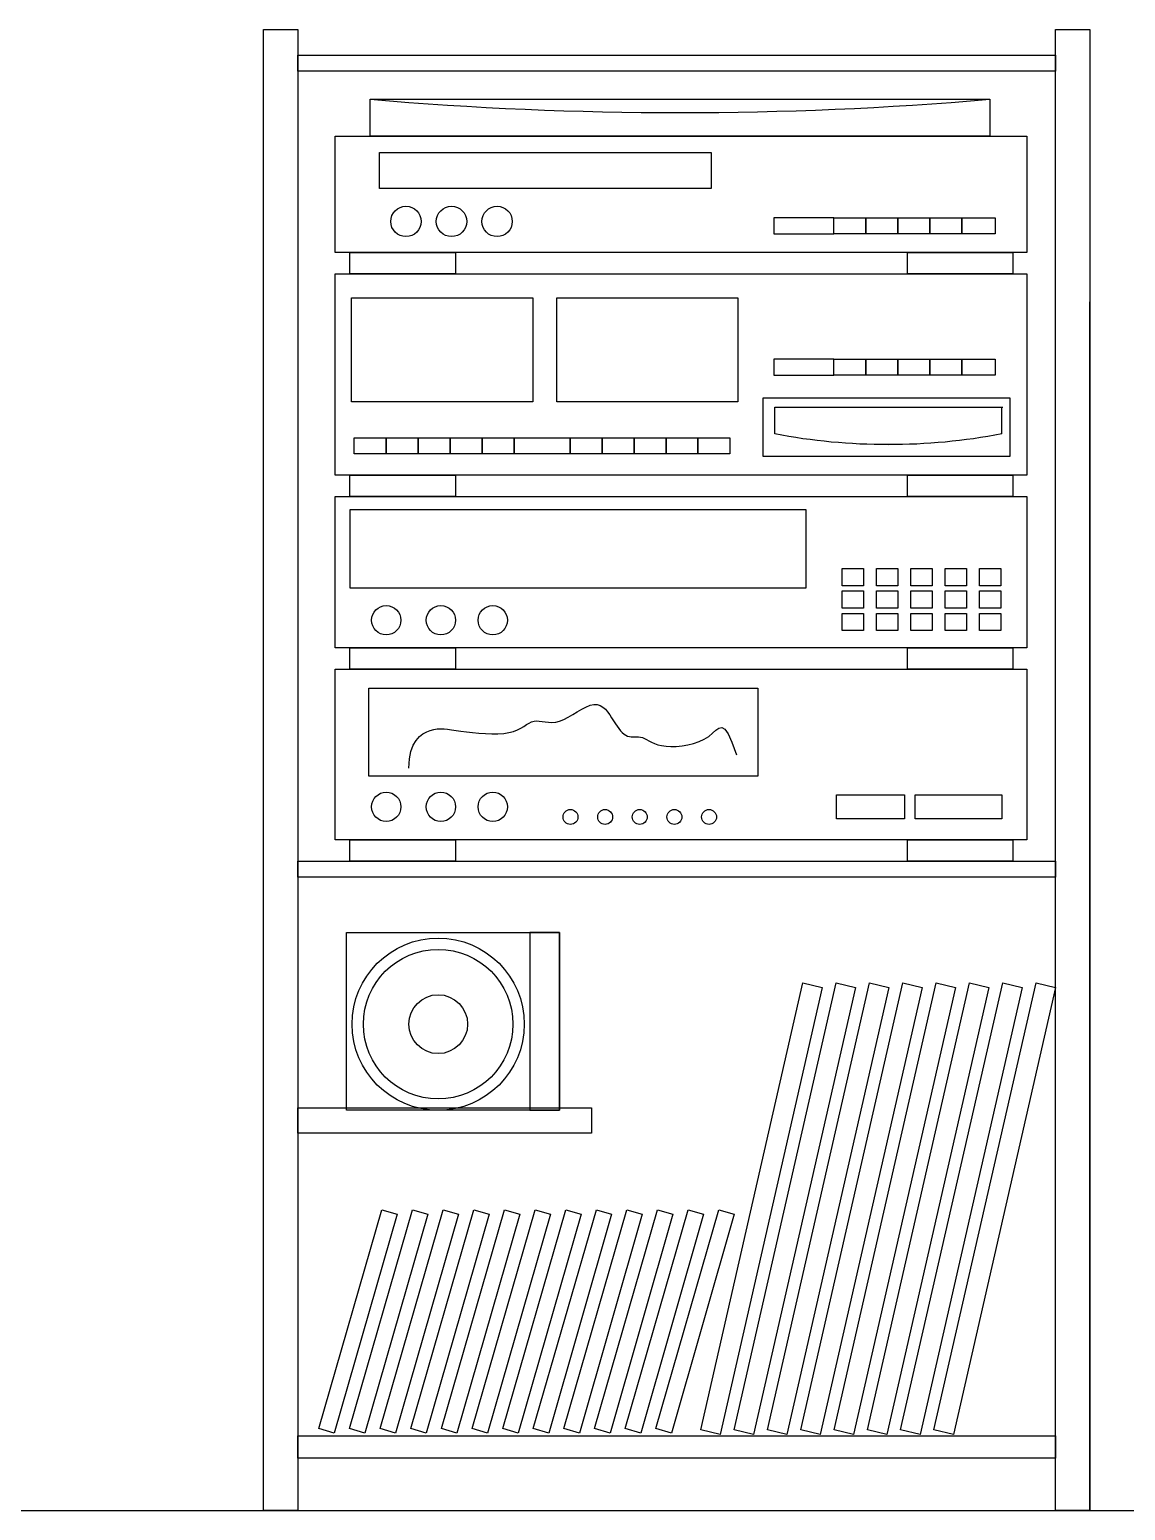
# Model space of a CAD drawing. Header units: inches. Extents: x 11.8 to 54.3, y 10.8 to 35.6.
# Drawn here: x 43.625 to 44.448, y 23.998 to 25.11 of the extents above; entities that cross this region are included whole.
import ezdxf

# ---------------------------------------------------------------- set-up
doc = ezdxf.new("R2010")
doc.units = ezdxf.units.IN
doc.header["$MEASUREMENT"] = 0
doc.layers.add('02', color=2, linetype='Continuous')
doc.layers.add('1', color=1, linetype='Continuous')

msp = doc.modelspace()

# ---------------------------------------------------------------- linework, layer by layer
at = {"layer": '02'}
for p, q in [((43.8009, 25.1095), (43.8265, 25.1095)), ((43.8009, 23.9983), (43.8009, 25.1095)), ((43.8265, 25.1095), (43.8265, 23.9983)), ((44.3953, 25.1095), (44.4209, 25.1095)), ((44.3953, 23.9983), (44.3953, 25.1095)), ((44.4209, 25.1095), (44.4209, 23.9983)), ((43.8265, 25.0903), (44.3953, 25.0903)), ((43.8265, 25.0783), (43.8265, 25.0903)), ((44.3953, 25.0903), (44.3953, 25.0783)), ((44.3953, 25.0783), (43.8265, 25.0783)), ((43.8809, 25.0573), (44.3459, 25.0573)), ((43.8809, 25.0295), (43.8809, 25.0573)), ((44.3459, 25.0573), (44.3459, 25.0295)), ((43.8545, 25.0295), (44.3737, 25.0295)), ((43.8545, 24.9423), (43.8545, 25.0295)), ((44.3459, 25.0295), (43.8809, 25.0295)), ((44.3737, 25.0295), (44.3737, 24.9423)), ((43.8879, 24.9903), (43.8879, 25.0173)), ((43.8879, 25.0173), (44.1369, 25.0173)), ((44.1369, 25.0173), (44.1369, 24.9903)), ((44.1369, 24.9903), (43.8879, 24.9903)), ((44.1839, 24.9683), (44.1839, 24.9563)), ((44.2289, 24.9683), (44.1839, 24.9683)), ((44.2289, 24.9563), (44.2289, 24.9683)), ((44.2289, 24.9563), (44.2289, 24.9683)), ((44.2289, 24.9683), (44.2529, 24.9683)), ((44.2529, 24.9683), (44.2529, 24.9563)), ((44.2529, 24.9563), (44.2529, 24.9683)), ((44.2529, 24.9683), (44.2769, 24.9683)), ((44.2769, 24.9683), (44.3009, 24.9683)), ((44.2769, 24.9683), (44.2769, 24.9563)), ((44.2769, 24.9563), (44.2769, 24.9683)), ((44.3009, 24.9683), (44.3009, 24.9563)), ((44.3009, 24.9563), (44.3009, 24.9683)), ((44.3009, 24.9683), (44.3249, 24.9683)), ((44.3249, 24.9683), (44.3249, 24.9563)), ((44.3249, 24.9563), (44.3249, 24.9683)), ((44.3249, 24.9683), (44.3499, 24.9683)), ((44.3499, 24.9683), (44.3499, 24.9563)), ((44.1839, 24.9563), (44.2289, 24.9563)), ((44.2529, 24.9563), (44.2289, 24.9563)), ((44.2769, 24.9563), (44.2529, 24.9563)), ((44.3009, 24.9563), (44.2769, 24.9563)), ((44.3249, 24.9563), (44.3009, 24.9563)), ((44.3499, 24.9563), (44.3249, 24.9563)), ((44.3737, 24.9423), (43.8545, 24.9423)), ((43.8657, 24.9263), (43.8657, 24.9423)), ((43.8657, 24.9423), (43.9449, 24.9423)), ((43.9449, 24.9423), (43.9449, 24.9263)), ((44.2841, 24.9423), (44.3633, 24.9423)), ((44.2841, 24.9263), (44.2841, 24.9423)), ((44.3633, 24.9423), (44.3633, 24.9263)), ((43.8545, 24.9263), (44.3737, 24.9263)), ((43.8545, 24.7751), (43.8545, 24.9263)), ((43.9449, 24.9263), (43.8657, 24.9263)), ((44.3633, 24.9263), (44.2841, 24.9263)), ((44.3737, 24.9263), (44.3737, 24.7751)), ((43.8009, 23.9983), (43.8009, 24.9053)), ((43.8669, 24.8303), (43.8669, 24.9083)), ((43.8669, 24.9083), (44.0029, 24.9083)), ((44.0029, 24.9083), (44.0029, 24.8303)), ((44.0209, 24.8303), (44.0209, 24.9083)), ((44.0209, 24.9083), (44.1569, 24.9083)), ((44.1569, 24.9083), (44.1569, 24.8303)), ((44.4209, 23.9983), (44.4209, 24.9053)), ((44.1839, 24.8623), (44.1839, 24.8503)), ((44.2289, 24.8623), (44.1839, 24.8623)), ((44.2289, 24.8623), (44.2529, 24.8623)), ((44.2289, 24.8503), (44.2289, 24.8623)), ((44.2289, 24.8503), (44.2289, 24.8623)), ((44.2529, 24.8623), (44.2769, 24.8623)), ((44.2529, 24.8503), (44.2529, 24.8623)), ((44.2529, 24.8623), (44.2529, 24.8503)), ((44.2769, 24.8623), (44.3009, 24.8623)), ((44.2769, 24.8503), (44.2769, 24.8623)), ((44.2769, 24.8623), (44.2769, 24.8503)), ((44.3009, 24.8503), (44.3009, 24.8623)), ((44.3009, 24.8623), (44.3009, 24.8503)), ((44.3009, 24.8623), (44.3249, 24.8623)), ((44.3249, 24.8623), (44.3249, 24.8503)), ((44.3249, 24.8623), (44.3499, 24.8623)), ((44.3249, 24.8503), (44.3249, 24.8623)), ((44.3499, 24.8623), (44.3499, 24.8503)), ((44.1839, 24.8503), (44.2289, 24.8503)), ((44.2529, 24.8503), (44.2289, 24.8503)), ((44.2769, 24.8503), (44.2529, 24.8503)), ((44.3009, 24.8503), (44.2769, 24.8503)), ((44.3249, 24.8503), (44.3009, 24.8503)), ((44.3499, 24.8503), (44.3249, 24.8503)), ((44.0029, 24.8303), (43.8669, 24.8303)), ((44.1569, 24.8303), (44.0209, 24.8303)), ((44.1759, 24.8333), (44.3609, 24.8333)), ((44.1759, 24.7893), (44.1759, 24.8333)), ((44.1845, 24.8263), (44.3557, 24.8263)), ((44.1845, 24.8063), (44.1845, 24.8263)), ((44.3549, 24.8063), (44.3549, 24.8263)), ((44.3609, 24.8333), (44.3609, 24.7893)), ((43.8689, 24.7913), (43.8689, 24.8033)), ((43.8689, 24.8033), (43.8929, 24.8033)), ((43.8929, 24.7913), (43.8929, 24.8033)), ((43.8929, 24.8033), (43.9169, 24.8033)), ((43.8929, 24.8033), (43.8929, 24.7913)), ((43.9169, 24.7913), (43.9169, 24.8033)), ((43.9169, 24.8033), (43.9409, 24.8033)), ((43.9169, 24.8033), (43.9169, 24.7913)), ((43.9409, 24.7913), (43.9409, 24.8033)), ((43.9409, 24.8033), (43.9649, 24.8033)), ((43.9409, 24.8033), (43.9409, 24.7913)), ((43.9649, 24.7913), (43.9649, 24.8033)), ((43.9649, 24.8033), (43.9889, 24.8033)), ((43.9649, 24.8033), (43.9649, 24.7913)), ((43.9889, 24.8033), (43.9889, 24.7913)), ((43.9889, 24.7913), (43.9889, 24.8033)), ((43.9889, 24.8033), (44.0309, 24.8033)), ((44.0309, 24.8033), (44.0309, 24.7913)), ((44.0309, 24.7913), (44.0309, 24.8033)), ((44.0309, 24.8033), (44.0549, 24.8033)), ((44.0549, 24.7913), (44.0549, 24.8033)), ((44.0549, 24.8033), (44.0549, 24.7913)), ((44.0549, 24.8033), (44.0789, 24.8033)), ((44.0789, 24.8033), (44.0789, 24.7913)), ((44.0789, 24.7913), (44.0789, 24.8033)), ((44.0789, 24.8033), (44.1029, 24.8033)), ((44.1029, 24.8033), (44.1269, 24.8033)), ((44.1029, 24.7913), (44.1029, 24.8033)), ((44.1029, 24.8033), (44.1029, 24.7913)), ((44.1269, 24.7913), (44.1269, 24.8033)), ((44.1269, 24.8033), (44.1269, 24.7913)), ((44.1269, 24.8033), (44.1509, 24.8033)), ((44.1509, 24.8033), (44.1509, 24.7913)), ((43.8929, 24.7913), (43.8689, 24.7913)), ((43.9169, 24.7913), (43.8929, 24.7913)), ((43.9409, 24.7913), (43.9169, 24.7913)), ((43.9649, 24.7913), (43.9409, 24.7913)), ((43.9889, 24.7913), (43.9649, 24.7913)), ((44.0309, 24.7913), (43.9889, 24.7913)), ((44.0549, 24.7913), (44.0309, 24.7913)), ((44.0789, 24.7913), (44.0549, 24.7913)), ((44.1029, 24.7913), (44.0789, 24.7913)), ((44.1269, 24.7913), (44.1029, 24.7913)), ((44.1509, 24.7913), (44.1269, 24.7913)), ((44.2749, 24.7983), (44.2645, 24.7983)), ((44.3609, 24.7893), (44.1759, 24.7893)), ((44.3737, 24.7751), (43.8545, 24.7751)), ((43.8657, 24.7591), (43.8657, 24.7751)), ((43.8657, 24.7751), (43.9449, 24.7751)), ((43.9449, 24.7751), (43.9449, 24.7591)), ((44.2841, 24.7751), (44.3633, 24.7751)), ((44.2841, 24.7591), (44.2841, 24.7751)), ((44.3633, 24.7751), (44.3633, 24.7591)), ((43.8545, 24.7591), (44.3737, 24.7591)), ((43.8545, 24.6455), (43.8545, 24.7591)), ((43.9449, 24.7591), (43.8657, 24.7591)), ((44.3633, 24.7591), (44.2841, 24.7591)), ((44.3737, 24.7591), (44.3737, 24.6455)), ((43.8659, 24.6903), (43.8659, 24.7493)), ((43.8659, 24.7493), (44.2079, 24.7493)), ((44.2079, 24.7493), (44.2079, 24.6903)), ((44.2351, 24.7051), (44.2511, 24.7051)), ((44.2351, 24.6921), (44.2351, 24.7051)), ((44.2511, 24.7051), (44.2511, 24.6921)), ((44.2609, 24.7051), (44.2769, 24.7051)), ((44.2609, 24.6921), (44.2609, 24.7051)), ((44.2769, 24.7051), (44.2769, 24.6921)), ((44.2867, 24.6921), (44.2867, 24.7051)), ((44.2867, 24.7051), (44.3027, 24.7051)), ((44.3027, 24.7051), (44.3027, 24.6921)), ((44.3125, 24.6921), (44.3125, 24.7051)), ((44.3125, 24.7051), (44.3285, 24.7051)), ((44.3285, 24.7051), (44.3285, 24.6921)), ((44.3383, 24.7051), (44.3543, 24.7051)), ((44.3383, 24.6921), (44.3383, 24.7051)), ((44.3543, 24.7051), (44.3543, 24.6921)), ((44.2511, 24.6921), (44.2351, 24.6921)), ((44.2769, 24.6921), (44.2609, 24.6921)), ((44.3027, 24.6921), (44.2867, 24.6921)), ((44.3285, 24.6921), (44.3125, 24.6921)), ((44.3543, 24.6921), (44.3383, 24.6921)), ((44.2079, 24.6903), (43.8659, 24.6903)), ((44.2351, 24.6883), (44.2511, 24.6883)), ((44.2351, 24.6753), (44.2351, 24.6883)), ((44.2511, 24.6883), (44.2511, 24.6753)), ((44.2609, 24.6883), (44.2769, 24.6883)), ((44.2609, 24.6753), (44.2609, 24.6883)), ((44.2769, 24.6883), (44.2769, 24.6753)), ((44.2867, 24.6753), (44.2867, 24.6883)), ((44.2867, 24.6883), (44.3027, 24.6883)), ((44.3027, 24.6883), (44.3027, 24.6753)), ((44.3125, 24.6753), (44.3125, 24.6883)), ((44.3125, 24.6883), (44.3285, 24.6883)), ((44.3285, 24.6883), (44.3285, 24.6753)), ((44.3383, 24.6883), (44.3543, 24.6883)), ((44.3383, 24.6753), (44.3383, 24.6883)), ((44.3543, 24.6883), (44.3543, 24.6753)), ((44.2511, 24.6753), (44.2351, 24.6753)), ((44.2351, 24.6715), (44.2511, 24.6715)), ((44.2351, 24.6585), (44.2351, 24.6715)), ((44.2511, 24.6715), (44.2511, 24.6585)), ((44.2769, 24.6753), (44.2609, 24.6753)), ((44.2609, 24.6715), (44.2769, 24.6715)), ((44.2609, 24.6585), (44.2609, 24.6715)), ((44.2769, 24.6715), (44.2769, 24.6585)), ((44.3027, 24.6753), (44.2867, 24.6753)), ((44.2867, 24.6585), (44.2867, 24.6715)), ((44.2867, 24.6715), (44.3027, 24.6715)), ((44.3027, 24.6715), (44.3027, 24.6585)), ((44.3285, 24.6753), (44.3125, 24.6753)), ((44.3125, 24.6585), (44.3125, 24.6715)), ((44.3125, 24.6715), (44.3285, 24.6715)), ((44.3285, 24.6715), (44.3285, 24.6585)), ((44.3543, 24.6753), (44.3383, 24.6753)), ((44.3383, 24.6715), (44.3543, 24.6715)), ((44.3383, 24.6585), (44.3383, 24.6715)), ((44.3543, 24.6715), (44.3543, 24.6585)), ((44.2511, 24.6585), (44.2351, 24.6585)), ((44.2769, 24.6585), (44.2609, 24.6585)), ((44.3027, 24.6585), (44.2867, 24.6585)), ((44.3285, 24.6585), (44.3125, 24.6585)), ((44.3543, 24.6585), (44.3383, 24.6585)), ((44.3737, 24.6455), (43.8545, 24.6455)), ((43.8657, 24.6295), (43.8657, 24.6455)), ((43.8657, 24.6455), (43.9449, 24.6455)), ((43.9449, 24.6455), (43.9449, 24.6295)), ((44.2841, 24.6455), (44.3633, 24.6455)), ((44.2841, 24.6295), (44.2841, 24.6455)), ((44.3633, 24.6455), (44.3633, 24.6295)), ((43.8545, 24.6295), (44.3737, 24.6295)), ((43.8545, 24.5015), (43.8545, 24.6295)), ((43.9449, 24.6295), (43.8657, 24.6295)), ((44.3633, 24.6295), (44.2841, 24.6295)), ((44.3737, 24.6295), (44.3737, 24.5015)), ((43.8799, 24.5493), (43.8799, 24.6153)), ((43.8799, 24.6153), (44.1719, 24.6153)), ((44.1719, 24.6153), (44.1719, 24.5493)), ((44.0428, 24.6012), (44.0459, 24.6025)), ((44.0459, 24.6025), (44.0487, 24.6032)), ((44.0487, 24.6032), (44.0512, 24.6031)), ((44.0512, 24.6031), (44.0535, 24.6024)), ((44.0535, 24.6024), (44.0556, 24.6012)), ((44.023, 24.5907), (44.0262, 24.5919)), ((44.0262, 24.5919), (44.0295, 24.5936)), ((44.0295, 24.5936), (44.0329, 24.5956)), ((44.0329, 24.5956), (44.0362, 24.5976)), ((44.0362, 24.5976), (44.0396, 24.5996)), ((44.0396, 24.5996), (44.0428, 24.6012)), ((44.0556, 24.6012), (44.0574, 24.5995)), ((44.0574, 24.5995), (44.0591, 24.5975)), ((44.0591, 24.5975), (44.0607, 24.5953)), ((44.0607, 24.5953), (44.0621, 24.5931)), ((44.0621, 24.5931), (44.0635, 24.5908)), ((43.9178, 24.579), (43.9205, 24.5811)), ((43.9205, 24.5811), (43.9233, 24.5826)), ((43.9233, 24.5826), (43.926, 24.5837)), ((43.926, 24.5837), (43.9286, 24.5844)), ((43.9286, 24.5844), (43.9312, 24.5848)), ((43.9312, 24.5848), (43.9337, 24.5849)), ((43.9337, 24.5849), (43.9363, 24.5849)), ((43.9363, 24.5849), (43.939, 24.5846)), ((43.939, 24.5846), (43.942, 24.5842)), ((43.942, 24.5842), (43.9453, 24.5837)), ((43.9453, 24.5837), (43.949, 24.5832)), ((43.949, 24.5832), (43.9532, 24.5826)), ((43.9532, 24.5826), (43.9577, 24.5821)), ((43.9577, 24.5821), (43.9624, 24.5816)), ((43.9624, 24.5816), (43.9673, 24.5813)), ((43.9673, 24.5813), (43.9721, 24.5811)), ((43.9721, 24.5811), (43.9767, 24.5811)), ((43.9767, 24.5811), (43.9811, 24.5814)), ((43.9811, 24.5814), (43.985, 24.582)), ((43.985, 24.582), (43.9885, 24.5829)), ((43.9885, 24.5829), (43.9914, 24.5841)), ((43.9914, 24.5841), (43.994, 24.5854)), ((43.994, 24.5854), (43.9963, 24.5867)), ((43.9963, 24.5867), (43.9983, 24.588)), ((43.9983, 24.588), (44.0002, 24.5892)), ((44.0002, 24.5892), (44.002, 24.5901)), ((44.002, 24.5901), (44.0039, 24.5907)), ((44.0039, 24.5907), (44.0058, 24.5908)), ((44.0058, 24.5908), (44.0078, 24.5907)), ((44.0078, 24.5907), (44.01, 24.5904)), ((44.01, 24.5904), (44.0123, 24.59)), ((44.0123, 24.59), (44.0147, 24.5898)), ((44.0147, 24.5898), (44.0173, 24.5897)), ((44.0173, 24.5897), (44.0201, 24.5899)), ((44.0201, 24.5899), (44.023, 24.5907)), ((44.0635, 24.5908), (44.0649, 24.5887)), ((44.0649, 24.5887), (44.0662, 24.5868)), ((44.0662, 24.5868), (44.0675, 24.585)), ((44.0675, 24.585), (44.0688, 24.5834)), ((44.0688, 24.5834), (44.0701, 24.582)), ((44.0701, 24.582), (44.0714, 24.5809)), ((44.0714, 24.5809), (44.0727, 24.58)), ((44.0727, 24.58), (44.074, 24.5793)), ((44.135, 24.5792), (44.1379, 24.5816)), ((44.1379, 24.5816), (44.1404, 24.5838)), ((44.1404, 24.5838), (44.1426, 24.5854)), ((44.1426, 24.5854), (44.1448, 24.5858)), ((44.1448, 24.5858), (44.1471, 24.5845)), ((44.1471, 24.5845), (44.1496, 24.581)), ((44.1496, 24.581), (44.1524, 24.5748)), ((43.9114, 24.5679), (43.9131, 24.5725)), ((43.9131, 24.5725), (43.9153, 24.5761)), ((43.9153, 24.5761), (43.9178, 24.579)), ((44.074, 24.5793), (44.0754, 24.579)), ((44.0754, 24.579), (44.0767, 24.5788)), ((44.0767, 24.5788), (44.0781, 24.5788)), ((44.0781, 24.5788), (44.0794, 24.5788)), ((44.0794, 24.5788), (44.0808, 24.5789)), ((44.0808, 24.5789), (44.0823, 24.5789)), ((44.0823, 24.5789), (44.0837, 24.5787)), ((44.0837, 24.5787), (44.0852, 24.5783)), ((44.0852, 24.5783), (44.0867, 24.5777)), ((44.0867, 24.5777), (44.0883, 24.5769)), ((44.0883, 24.5769), (44.0901, 24.5759)), ((44.0901, 24.5759), (44.092, 24.5749)), ((44.092, 24.5749), (44.0942, 24.5739)), ((44.0942, 24.5739), (44.0967, 24.5729)), ((44.0967, 24.5729), (44.0996, 24.5722)), ((44.0996, 24.5722), (44.1029, 24.5717)), ((44.1029, 24.5717), (44.1066, 24.5715)), ((44.1066, 24.5715), (44.1106, 24.5716)), ((44.1106, 24.5716), (44.1149, 24.572)), ((44.1149, 24.572), (44.1193, 24.5727)), ((44.1193, 24.5727), (44.1236, 24.5738)), ((44.1236, 24.5738), (44.1277, 24.5753)), ((44.1277, 24.5753), (44.1315, 24.577)), ((44.1315, 24.577), (44.135, 24.5792)), ((44.1524, 24.5748), (44.1559, 24.5653)), ((43.9099, 24.5553), (43.9103, 24.5622)), ((43.9103, 24.5622), (43.9114, 24.5679)), ((44.1719, 24.5493), (43.8799, 24.5493)), ((44.2309, 24.5353), (44.2819, 24.5353)), ((44.2309, 24.5173), (44.2309, 24.5353)), ((44.2819, 24.5353), (44.2819, 24.5173)), ((44.2899, 24.5173), (44.2899, 24.5353)), ((44.2899, 24.5353), (44.3549, 24.5353)), ((44.3549, 24.5353), (44.3549, 24.5173)), ((44.2819, 24.5173), (44.2309, 24.5173)), ((44.3549, 24.5173), (44.2899, 24.5173)), ((44.3737, 24.5015), (43.8545, 24.5015)), ((43.8657, 24.4855), (43.8657, 24.5015)), ((43.8657, 24.5015), (43.9449, 24.5015)), ((43.9449, 24.5015), (43.9449, 24.4855)), ((44.2841, 24.5015), (44.3633, 24.5015)), ((44.2841, 24.4855), (44.2841, 24.5015)), ((44.3633, 24.5015), (44.3633, 24.4855)), ((43.8265, 24.4855), (44.3953, 24.4855)), ((43.8265, 24.4735), (43.8265, 24.4855)), ((43.9449, 24.4855), (43.8657, 24.4855)), ((44.3633, 24.4855), (44.2841, 24.4855)), ((44.3953, 24.4855), (44.3953, 24.4735)), ((44.3953, 24.4735), (43.8265, 24.4735)), ((43.8631, 24.4321), (44.0229, 24.4321)), ((43.8631, 24.2986), (43.8631, 24.4321)), ((44.0229, 24.4321), (44.0008, 24.4321)), ((44.0008, 24.4321), (44.0008, 24.2986)), ((44.0229, 24.2986), (44.0229, 24.4321)), ((44.0229, 24.4321), (44.0229, 24.2986)), ((44.129, 24.0588), (44.2056, 24.3941)), ((44.154, 24.0588), (44.2306, 24.3941)), ((44.179, 24.0588), (44.2556, 24.3941)), ((44.204, 24.0588), (44.2806, 24.3941)), ((44.2056, 24.3941), (44.2202, 24.3908)), ((44.229, 24.0588), (44.3056, 24.3941)), ((44.2306, 24.3941), (44.2452, 24.3908)), ((44.254, 24.0588), (44.3306, 24.3941)), ((44.2556, 24.3941), (44.2702, 24.3908)), ((44.279, 24.0588), (44.3556, 24.3941)), ((44.2806, 24.3941), (44.2952, 24.3908)), ((44.304, 24.0588), (44.3806, 24.3941)), ((44.3056, 24.3941), (44.3202, 24.3908)), ((44.3306, 24.3941), (44.3452, 24.3908)), ((44.3556, 24.3941), (44.3702, 24.3908)), ((44.3806, 24.3941), (44.3952, 24.3908)), ((44.2202, 24.3908), (44.1436, 24.0554)), ((44.2452, 24.3908), (44.1686, 24.0554)), ((44.2702, 24.3908), (44.1936, 24.0554)), ((44.2952, 24.3908), (44.2186, 24.0554)), ((44.3202, 24.3908), (44.2436, 24.0554)), ((44.3452, 24.3908), (44.2686, 24.0554)), ((44.3702, 24.3908), (44.2936, 24.0554)), ((44.3952, 24.3908), (44.3186, 24.0554)), ((43.8265, 24.2813), (43.8265, 24.3003)), ((43.8265, 24.3003), (44.0469, 24.3003)), ((44.0229, 24.2986), (43.8631, 24.2986)), ((44.0008, 24.2986), (44.0229, 24.2986)), ((44.0469, 24.3003), (44.0469, 24.2813)), ((44.0469, 24.2813), (43.8265, 24.2813)), ((43.8423, 24.0597), (43.8896, 24.224)), ((43.9011, 24.2207), (43.8539, 24.0563)), ((43.8653, 24.0597), (43.9126, 24.224)), ((43.9241, 24.2207), (43.8769, 24.0563)), ((43.8883, 24.0597), (43.9356, 24.224)), ((43.8896, 24.224), (43.9011, 24.2207)), ((43.9471, 24.2207), (43.8999, 24.0563)), ((43.9113, 24.0597), (43.9586, 24.224)), ((43.9126, 24.224), (43.9241, 24.2207)), ((43.9701, 24.2207), (43.9229, 24.0563)), ((43.9343, 24.0597), (43.9816, 24.224)), ((43.9356, 24.224), (43.9471, 24.2207)), ((43.9931, 24.2207), (43.9459, 24.0563)), ((43.9573, 24.0597), (44.0046, 24.224)), ((43.9586, 24.224), (43.9701, 24.2207)), ((44.0161, 24.2207), (43.9689, 24.0563)), ((43.9803, 24.0597), (44.0276, 24.224)), ((43.9816, 24.224), (43.9931, 24.2207)), ((44.0391, 24.2207), (43.9919, 24.0563)), ((44.0033, 24.0597), (44.0506, 24.224)), ((44.0046, 24.224), (44.0161, 24.2207)), ((44.0621, 24.2207), (44.0149, 24.0563)), ((44.0263, 24.0597), (44.0736, 24.224)), ((44.0276, 24.224), (44.0391, 24.2207)), ((44.0851, 24.2207), (44.0379, 24.0563)), ((44.0493, 24.0597), (44.0966, 24.224)), ((44.0506, 24.224), (44.0621, 24.2207)), ((44.1081, 24.2207), (44.0609, 24.0563)), ((44.0723, 24.0597), (44.1196, 24.224)), ((44.0736, 24.224), (44.0851, 24.2207)), ((44.1311, 24.2207), (44.0839, 24.0563)), ((44.0953, 24.0597), (44.1426, 24.224)), ((44.0966, 24.224), (44.1081, 24.2207)), ((44.1541, 24.2207), (44.1069, 24.0563)), ((44.1196, 24.224), (44.1311, 24.2207)), ((44.1426, 24.224), (44.1541, 24.2207)), ((43.8539, 24.0563), (43.8423, 24.0597)), ((43.8769, 24.0563), (43.8653, 24.0597)), ((43.8999, 24.0563), (43.8883, 24.0597)), ((43.9229, 24.0563), (43.9113, 24.0597)), ((43.9459, 24.0563), (43.9343, 24.0597)), ((43.9689, 24.0563), (43.9573, 24.0597)), ((43.9919, 24.0563), (43.9803, 24.0597)), ((44.0149, 24.0563), (44.0033, 24.0597)), ((44.0379, 24.0563), (44.0263, 24.0597)), ((44.0609, 24.0563), (44.0493, 24.0597)), ((44.0839, 24.0563), (44.0723, 24.0597)), ((44.1069, 24.0563), (44.0953, 24.0597)), ((44.1436, 24.0554), (44.129, 24.0588)), ((44.1686, 24.0554), (44.154, 24.0588)), ((44.1936, 24.0554), (44.179, 24.0588)), ((44.2186, 24.0554), (44.204, 24.0588)), ((44.2436, 24.0554), (44.229, 24.0588)), ((44.2686, 24.0554), (44.254, 24.0588)), ((44.2936, 24.0554), (44.279, 24.0588)), ((44.3186, 24.0554), (44.304, 24.0588)), ((43.8265, 24.0543), (44.3953, 24.0543)), ((43.8265, 24.0375), (43.8265, 24.0543)), ((44.3953, 24.0543), (44.3953, 24.0375)), ((44.3953, 24.0375), (43.8265, 24.0375)), ((43.8265, 23.9983), (43.8009, 23.9983)), ((44.4209, 23.9983), (44.3953, 23.9983))]:
    msp.add_line(p, q, dxfattribs=at)
for centre, radius in [((43.9077, 24.9656), 0.0114), ((43.9419, 24.9656), 0.0114), ((43.9761, 24.9656), 0.0114), ((43.8929, 24.6663), 0.011), ((43.9339, 24.6663), 0.011), ((43.9729, 24.6663), 0.011), ((43.8929, 24.5263), 0.011), ((43.9339, 24.5263), 0.011), ((43.9729, 24.5263), 0.011), ((44.0312, 24.5187), 0.0056), ((44.0572, 24.5187), 0.0056), ((44.0832, 24.5187), 0.0056), ((44.1092, 24.5187), 0.0056), ((44.1352, 24.5187), 0.0056), ((43.9319, 24.3632), 0.0646), ((43.9319, 24.3632), 0.0561), ((43.9319, 24.3632), 0.0221)]:
    msp.add_circle(centre, radius, dxfattribs=at)
for centre, radius, start, end in [((44.1134, 27.7548), 2.7075, 265.0738, 274.9262), ((44.2697, 25.2543), 0.456, 259.2322, 280.7678)]:
    msp.add_arc(centre, radius, start, end, dxfattribs=at)
at = {"layer": '1'}
msp.add_line((33.6152, 23.9983), (53.9414, 23.9983), dxfattribs=at)

doc.saveas('drawing.dxf')
